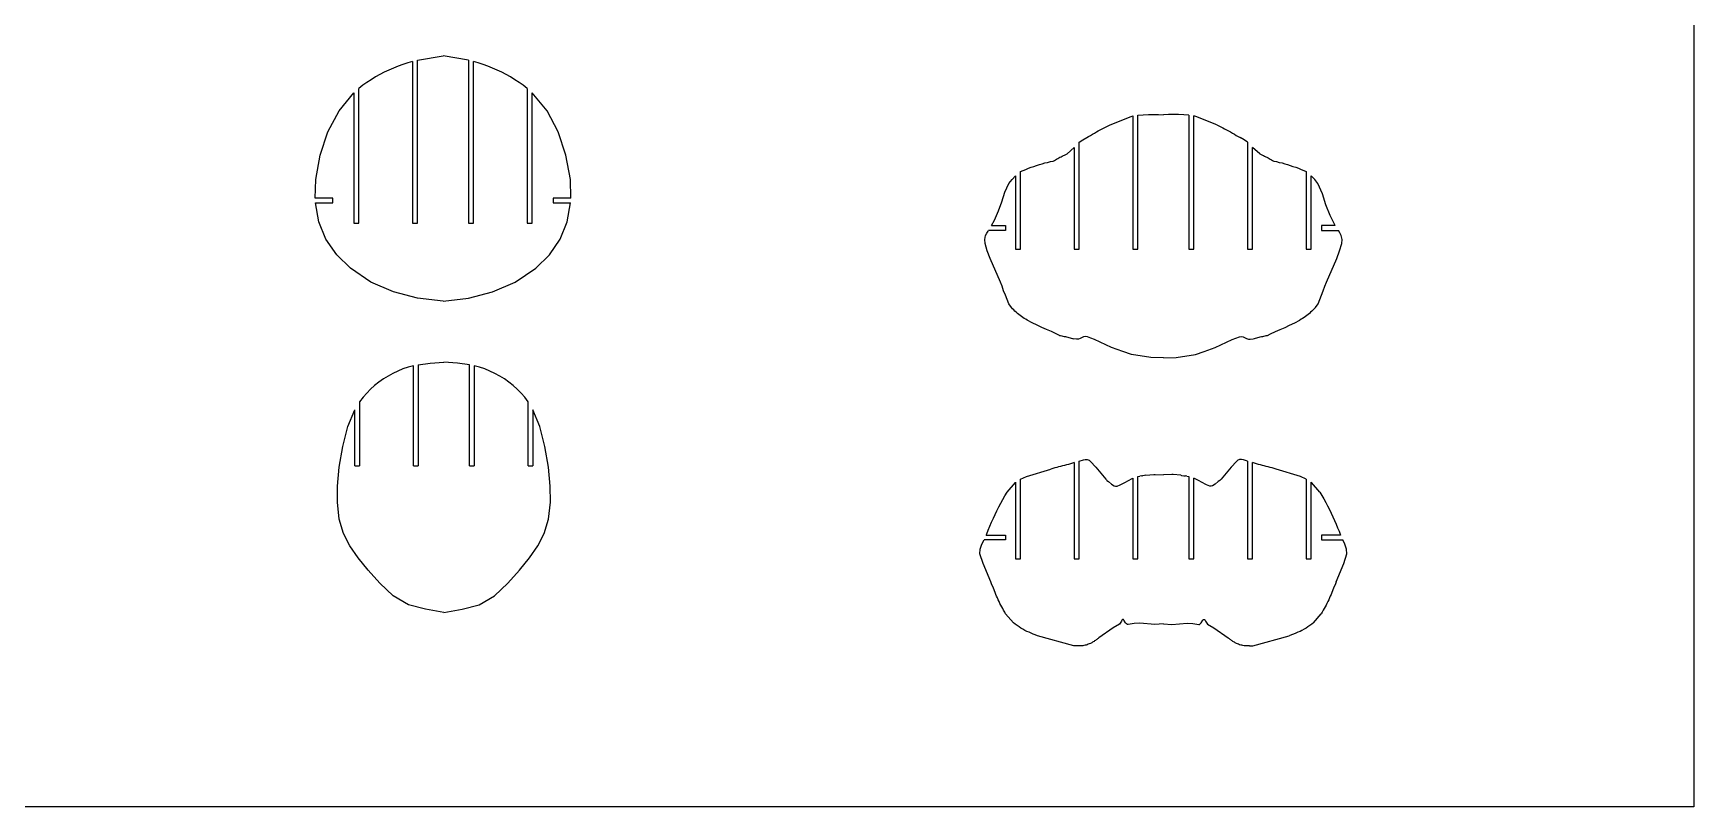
# Model space of a CAD drawing. Extents: x -170 to 170, y -270 to 270.
# Drawn here: x 43.1 to 170.5, y -270.1 to -210.7 of the extents above; entities that cross this region are included whole.
import ezdxf

# ---------------------------------------------------------------- set-up
doc = ezdxf.new("R2010")
doc.units = 0
doc.header["$MEASUREMENT"] = 0
doc.layers.get('0').update_dxf_attribs({"linetype": 'CONTINUOUS'})

msp = doc.modelspace()

# ---------------------------------------------------------------- linework, layer by layer
for p, q in [((170.49, 270.1), (170.49, -270.1)), ((72.61, -212.81), (74.57, -212.46)), ((76.52, -212.81), (74.57, -212.46)), ((69.72, -213.9), (69.38, -214.09)), ((70.06, -213.73), (69.72, -213.9)), ((70.41, -213.56), (70.06, -213.73)), ((70.77, -213.4), (70.41, -213.56)), ((71.13, -213.26), (70.77, -213.4)), ((71.49, -213.13), (71.13, -213.26)), ((71.86, -213.01), (71.49, -213.13)), ((72.23, -212.91), (71.86, -213.01)), ((72.23, -212.91), (72.23, -225.32)), ((72.61, -225.32), (72.61, -212.81)), ((76.52, -212.81), (76.52, -225.32)), ((77.27, -213.01), (76.9, -212.91)), ((76.9, -225.32), (76.9, -212.91)), ((77.64, -213.13), (77.27, -213.01)), ((78.01, -213.26), (77.64, -213.13)), ((78.37, -213.4), (78.01, -213.26)), ((78.72, -213.56), (78.37, -213.4)), ((79.07, -213.73), (78.72, -213.56)), ((79.41, -213.9), (79.07, -213.73)), ((79.75, -214.09), (79.41, -213.9)), ((68.42, -214.73), (68.11, -214.97)), ((68.11, -225.32), (68.11, -214.97)), ((68.73, -214.51), (68.42, -214.73)), ((69.05, -214.3), (68.73, -214.51)), ((69.38, -214.09), (69.05, -214.3)), ((80.08, -214.3), (79.75, -214.09)), ((80.4, -214.51), (80.08, -214.3)), ((80.72, -214.73), (80.4, -214.51)), ((81.02, -214.97), (80.72, -214.73)), ((81.02, -214.97), (81.02, -225.32)), ((66.59, -216.68), (67.73, -215.3)), ((67.73, -215.3), (67.73, -225.32)), ((82.54, -216.68), (81.4, -215.3)), ((81.4, -225.32), (81.4, -215.3)), ((65.74, -218.3), (66.59, -216.68)), ((83.4, -218.3), (82.54, -216.68)), ((125.58, -217.85), (125.73, -217.77)), ((125.73, -217.77), (127.34, -217.12)), ((127.34, -217.12), (127.48, -217.08)), ((127.48, -217.08), (127.48, -227.31)), ((127.86, -217.01), (128.26, -216.99)), ((127.86, -227.31), (127.86, -217.01)), ((128.26, -216.99), (128.67, -216.96)), ((128.67, -216.96), (129.43, -216.96)), ((129.43, -216.96), (129.82, -216.99)), ((130.2, -216.96), (129.82, -216.99)), ((130.96, -216.96), (130.2, -216.96)), ((131.38, -216.99), (130.96, -216.96)), ((131.77, -217.01), (131.38, -216.99)), ((131.77, -217.01), (131.77, -227.31)), ((132.3, -217.12), (132.15, -217.08)), ((132.15, -227.31), (132.15, -217.08)), ((133.9, -217.77), (132.3, -217.12)), ((133.9, -217.77), (134.06, -217.85)), ((65.14, -220.08), (65.74, -218.3)), ((83.99, -220.08), (83.4, -218.3)), ((123.36, -219.1), (123.63, -218.92)), ((123.63, -218.92), (123.94, -218.74)), ((123.94, -218.74), (124.08, -218.65)), ((124.08, -218.65), (124.23, -218.57)), ((124.23, -218.57), (124.38, -218.48)), ((124.38, -218.48), (124.52, -218.4)), ((124.52, -218.4), (124.67, -218.31)), ((124.67, -218.31), (124.82, -218.23)), ((124.82, -218.23), (124.97, -218.15)), ((124.97, -218.15), (125.12, -218.07)), ((125.12, -218.07), (125.27, -218)), ((125.27, -218), (125.42, -217.92)), ((125.42, -217.92), (125.58, -217.85)), ((134.06, -217.85), (134.21, -217.92)), ((134.21, -217.92), (134.36, -218)), ((134.36, -218), (134.51, -218.07)), ((134.51, -218.07), (134.66, -218.15)), ((134.66, -218.15), (134.81, -218.23)), ((134.81, -218.23), (134.96, -218.31)), ((134.96, -218.31), (135.11, -218.4)), ((135.11, -218.4), (135.26, -218.48)), ((135.26, -218.48), (135.4, -218.57)), ((135.4, -218.57), (135.55, -218.65)), ((135.55, -218.65), (135.69, -218.74)), ((136.01, -218.92), (135.69, -218.74)), ((136.27, -219.1), (136.01, -218.92)), ((64.81, -221.95), (65.14, -220.08)), ((84.33, -221.95), (83.99, -220.08)), ((121.71, -220.34), (121.79, -220.3)), ((121.79, -220.3), (121.88, -220.25)), ((121.88, -220.25), (121.97, -220.21)), ((121.97, -220.21), (122.06, -220.16)), ((122.06, -220.16), (122.15, -220.12)), ((122.15, -220.12), (122.24, -220.08)), ((122.24, -220.08), (122.33, -220.03)), ((122.33, -220.03), (122.42, -219.99)), ((122.42, -219.99), (122.98, -219.49)), ((122.98, -219.49), (122.98, -227.31)), ((123.36, -227.31), (123.36, -219.1)), ((136.27, -219.1), (136.27, -227.31)), ((137.22, -219.99), (136.65, -219.49)), ((136.65, -227.31), (136.65, -219.49)), ((137.22, -219.99), (137.31, -220.03)), ((137.31, -220.03), (137.4, -220.08)), ((137.4, -220.08), (137.48, -220.12)), ((137.48, -220.12), (137.57, -220.16)), ((137.57, -220.16), (137.66, -220.21)), ((137.66, -220.21), (137.75, -220.25)), ((137.75, -220.25), (137.84, -220.3)), ((137.84, -220.3), (137.93, -220.34)), ((118.86, -221.35), (119.06, -221.26)), ((118.86, -227.31), (118.86, -221.35)), ((119.06, -221.26), (119.26, -221.18)), ((119.26, -221.18), (119.47, -221.1)), ((119.47, -221.1), (119.67, -221.02)), ((119.67, -221.02), (119.88, -220.95)), ((119.88, -220.95), (120.09, -220.88)), ((120.09, -220.88), (120.3, -220.81)), ((120.3, -220.81), (120.51, -220.75)), ((120.51, -220.75), (120.72, -220.69)), ((120.72, -220.69), (120.93, -220.64)), ((120.93, -220.64), (121.15, -220.58)), ((121.15, -220.58), (121.36, -220.54)), ((121.36, -220.54), (121.45, -220.49)), ((121.45, -220.49), (121.53, -220.44)), ((121.53, -220.44), (121.62, -220.39)), ((121.62, -220.39), (121.71, -220.34)), ((137.93, -220.34), (138.01, -220.39)), ((138.01, -220.39), (138.1, -220.44)), ((138.1, -220.44), (138.19, -220.49)), ((138.19, -220.49), (138.27, -220.54)), ((138.27, -220.54), (138.49, -220.58)), ((138.49, -220.58), (138.7, -220.64)), ((138.7, -220.64), (138.91, -220.69)), ((138.91, -220.69), (139.12, -220.75)), ((139.12, -220.75), (139.34, -220.81)), ((139.34, -220.81), (139.54, -220.88)), ((139.54, -220.88), (139.75, -220.95)), ((139.75, -220.95), (139.96, -221.02)), ((139.96, -221.02), (140.17, -221.1)), ((140.17, -221.1), (140.37, -221.18)), ((140.37, -221.18), (140.57, -221.26)), ((140.57, -221.26), (140.77, -221.35)), ((140.77, -221.35), (140.77, -227.31)), ((64.76, -223.39), (64.81, -221.95)), ((84.37, -223.39), (84.33, -221.95)), ((117.66, -222.93), (117.97, -222.26)), ((117.97, -222.26), (118.21, -221.96)), ((118.21, -221.96), (118.48, -221.67)), ((118.48, -221.67), (118.48, -227.31)), ((141.15, -227.31), (141.15, -221.67)), ((141.42, -221.96), (141.15, -221.67)), ((141.66, -222.26), (141.42, -221.96)), ((142.01, -223.05), (141.66, -222.26)), ((66.11, -223.39), (64.76, -223.39)), ((65.04, -225.2), (64.79, -223.76)), ((64.79, -223.76), (66.11, -223.76)), ((66.11, -223.76), (66.11, -223.39)), ((83.02, -223.39), (83.02, -223.76)), ((84.37, -223.39), (83.02, -223.39)), ((83.02, -223.76), (84.35, -223.76)), ((84.09, -225.2), (84.35, -223.76)), ((117.17, -224.37), (117.42, -223.68)), ((117.42, -223.68), (117.66, -222.93)), ((142.28, -223.9), (142.01, -223.05)), ((142.61, -224.72), (142.28, -223.9)), ((65.58, -226.53), (65.04, -225.2)), ((67.73, -225.32), (68.11, -225.32)), ((72.23, -225.32), (72.61, -225.32)), ((76.52, -225.32), (76.9, -225.32)), ((81.02, -225.32), (81.4, -225.32)), ((83.55, -226.53), (84.09, -225.2)), ((116.63, -225.5), (116.86, -225.08)), ((116.86, -225.08), (117.17, -224.37)), ((142.99, -225.5), (142.61, -224.72)), ((66.41, -227.73), (65.58, -226.53)), ((82.72, -227.73), (83.55, -226.53)), ((116.12, -226.56), (116.18, -226.26)), ((116.14, -226.86), (116.12, -226.56)), ((116.18, -226.26), (116.27, -226.08)), ((116.27, -226.08), (116.38, -225.92)), ((116.38, -225.92), (116.41, -225.87)), ((117.69, -225.87), (116.41, -225.87)), ((116.63, -225.5), (117.69, -225.5)), ((117.69, -225.5), (117.69, -225.87)), ((141.95, -225.5), (141.95, -225.87)), ((142.99, -225.5), (141.95, -225.5)), ((141.95, -225.87), (143.23, -225.87)), ((143.35, -226.06), (143.23, -225.87)), ((143.45, -226.26), (143.35, -226.06)), ((143.51, -226.56), (143.45, -226.26)), ((143.49, -226.86), (143.51, -226.56)), ((67.46, -228.76), (66.41, -227.73)), ((81.67, -228.76), (82.72, -227.73)), ((116.3, -227.44), (116.14, -226.86)), ((116.53, -228.01), (116.3, -227.44)), ((118.48, -227.31), (118.86, -227.31)), ((122.98, -227.31), (123.36, -227.31)), ((127.48, -227.31), (127.86, -227.31)), ((131.77, -227.31), (132.15, -227.31)), ((136.27, -227.31), (136.65, -227.31)), ((140.77, -227.31), (141.15, -227.31)), ((143.11, -228.01), (143.33, -227.44)), ((143.33, -227.44), (143.49, -226.86)), ((69.04, -229.83), (67.46, -228.76)), ((80.09, -229.83), (81.67, -228.76)), ((117.31, -229.83), (116.53, -228.01)), ((142.33, -229.83), (143.11, -228.01)), ((70.76, -230.59), (69.04, -229.83)), ((78.37, -230.59), (80.09, -229.83)), ((117.44, -230.15), (117.31, -229.83)), ((117.56, -230.49), (117.44, -230.15)), ((117.7, -230.83), (117.56, -230.49)), ((141.93, -230.83), (142.07, -230.49)), ((142.07, -230.49), (142.19, -230.15)), ((142.19, -230.15), (142.33, -229.83)), ((72.61, -231.07), (70.76, -230.59)), ((74.57, -231.29), (72.61, -231.07)), ((74.57, -231.29), (76.53, -231.07)), ((76.53, -231.07), (78.37, -230.59)), ((117.83, -231.18), (117.7, -230.83)), ((117.96, -231.49), (117.83, -231.18)), ((118.16, -231.79), (117.96, -231.49)), ((141.47, -231.79), (141.67, -231.49)), ((141.67, -231.49), (141.8, -231.18)), ((141.8, -231.18), (141.93, -230.83)), ((118.25, -231.88), (118.16, -231.79)), ((118.34, -231.97), (118.25, -231.88)), ((118.43, -232.06), (118.34, -231.97)), ((118.53, -232.15), (118.43, -232.06)), ((118.63, -232.23), (118.53, -232.15)), ((118.72, -232.31), (118.63, -232.23)), ((118.83, -232.39), (118.72, -232.31)), ((118.93, -232.47), (118.83, -232.39)), ((119.03, -232.54), (118.93, -232.47)), ((119.14, -232.62), (119.03, -232.54)), ((119.25, -232.68), (119.14, -232.62)), ((119.36, -232.75), (119.25, -232.68)), ((119.74, -232.95), (119.36, -232.75)), ((120.14, -233.15), (119.74, -232.95)), ((139.49, -233.15), (139.89, -232.95)), ((139.89, -232.95), (140.27, -232.75)), ((140.38, -232.68), (140.27, -232.75)), ((140.49, -232.62), (140.38, -232.68)), ((140.6, -232.54), (140.49, -232.62)), ((140.7, -232.47), (140.6, -232.54)), ((140.81, -232.39), (140.7, -232.47)), ((140.91, -232.31), (140.81, -232.39)), ((141.01, -232.23), (140.91, -232.31)), ((141.1, -232.15), (141.01, -232.23)), ((141.2, -232.06), (141.1, -232.15)), ((141.29, -231.97), (141.2, -232.06)), ((141.38, -231.88), (141.29, -231.97)), ((141.47, -231.79), (141.38, -231.88)), ((120.48, -233.31), (120.14, -233.15)), ((120.85, -233.47), (120.48, -233.31)), ((121.24, -233.62), (120.85, -233.47)), ((121.6, -233.8), (121.24, -233.62)), ((121.84, -233.92), (121.6, -233.8)), ((121.84, -233.92), (121.93, -233.94)), ((121.93, -233.94), (122.02, -233.96)), ((122.02, -233.96), (122.11, -233.98)), ((122.11, -233.98), (122.2, -234)), ((122.2, -234), (122.3, -234.02)), ((122.3, -234.02), (122.39, -234.04)), ((122.39, -234.04), (122.48, -234.06)), ((122.48, -234.06), (122.57, -234.09)), ((122.57, -234.09), (122.66, -234.11)), ((122.66, -234.11), (122.75, -234.13)), ((122.75, -234.13), (122.84, -234.16)), ((122.84, -234.16), (122.93, -234.18)), ((123.16, -234.22), (122.93, -234.18)), ((123.31, -234.21), (123.16, -234.22)), ((123.44, -234.16), (123.31, -234.21)), ((123.69, -234.03), (123.44, -234.16)), ((123.84, -234.02), (123.69, -234.03)), ((123.98, -234.04), (123.84, -234.02)), ((124.25, -234.13), (123.98, -234.04)), ((124.54, -234.24), (124.25, -234.13)), ((125.84, -234.85), (124.54, -234.24)), ((133.79, -234.85), (135.09, -234.24)), ((135.09, -234.24), (135.38, -234.13)), ((135.38, -234.13), (135.65, -234.04)), ((135.65, -234.04), (135.8, -234.02)), ((135.8, -234.02), (135.94, -234.03)), ((135.94, -234.03), (136.19, -234.16)), ((136.19, -234.16), (136.33, -234.21)), ((136.33, -234.21), (136.47, -234.22)), ((136.47, -234.22), (136.7, -234.18)), ((136.7, -234.18), (136.79, -234.16)), ((136.79, -234.16), (136.88, -234.13)), ((136.88, -234.13), (136.97, -234.11)), ((136.97, -234.11), (137.06, -234.09)), ((137.06, -234.09), (137.15, -234.06)), ((137.15, -234.06), (137.24, -234.04)), ((137.24, -234.04), (137.34, -234.02)), ((137.34, -234.02), (137.43, -234)), ((137.43, -234), (137.52, -233.98)), ((137.52, -233.98), (137.61, -233.96)), ((137.61, -233.96), (137.7, -233.94)), ((137.7, -233.94), (137.8, -233.92)), ((137.8, -233.92), (138.03, -233.8)), ((138.03, -233.8), (138.4, -233.62)), ((138.4, -233.62), (138.78, -233.47)), ((138.78, -233.47), (139.16, -233.31)), ((139.16, -233.31), (139.49, -233.15)), ((126.69, -235.17), (125.84, -234.85)), ((127.37, -235.38), (126.69, -235.17)), ((128.85, -235.63), (127.37, -235.38)), ((130.79, -235.63), (132.27, -235.38)), ((132.27, -235.38), (132.94, -235.17)), ((132.94, -235.17), (133.79, -234.85)), ((70.72, -236.84), (70.35, -237.04)), ((71.1, -236.66), (70.72, -236.84)), ((71.49, -236.5), (71.1, -236.66)), ((71.89, -236.37), (71.49, -236.5)), ((72.3, -236.26), (71.89, -236.37)), ((72.3, -243.94), (72.3, -236.26)), ((72.67, -236.18), (73.58, -236.05)), ((72.67, -236.18), (72.67, -243.94)), ((73.58, -236.05), (74.63, -235.99)), ((75.68, -236.05), (74.63, -235.99)), ((76.59, -236.18), (75.68, -236.05)), ((76.59, -243.94), (76.59, -236.18)), ((77.37, -236.37), (76.96, -236.26)), ((76.96, -236.26), (76.96, -243.94)), ((77.77, -236.5), (77.37, -236.37)), ((78.16, -236.66), (77.77, -236.5)), ((78.54, -236.84), (78.16, -236.66)), ((78.91, -237.04), (78.54, -236.84)), ((129.82, -235.64), (128.85, -235.63)), ((129.82, -235.64), (130.79, -235.63)), ((69, -238.05), (68.71, -238.36)), ((69.31, -237.77), (69, -238.05)), ((69.64, -237.51), (69.31, -237.77)), ((69.99, -237.26), (69.64, -237.51)), ((70.35, -237.04), (69.99, -237.26)), ((79.27, -237.26), (78.91, -237.04)), ((79.61, -237.51), (79.27, -237.26)), ((79.94, -237.77), (79.61, -237.51)), ((80.26, -238.05), (79.94, -237.77)), ((80.55, -238.36), (80.26, -238.05)), ((68.43, -238.67), (68.17, -239.01)), ((68.17, -239.01), (68.17, -243.94)), ((68.71, -238.36), (68.43, -238.67)), ((80.83, -238.67), (80.55, -238.36)), ((81.09, -239.01), (80.83, -238.67)), ((81.09, -243.94), (81.09, -239.01)), ((67.27, -240.91), (67.8, -239.64)), ((67.8, -243.94), (67.8, -239.64)), ((81.98, -240.91), (81.46, -239.64)), ((81.46, -239.64), (81.46, -243.94)), ((66.88, -242.44), (67.27, -240.91)), ((82.38, -242.44), (81.98, -240.91)), ((66.61, -244.03), (66.88, -242.44)), ((82.65, -244.03), (82.38, -242.44)), ((66.47, -245.49), (66.61, -244.03)), ((67.8, -243.94), (68.17, -243.94)), ((72.3, -243.94), (72.67, -243.94)), ((76.59, -243.94), (76.96, -243.94)), ((81.09, -243.94), (81.46, -243.94)), ((82.79, -245.49), (82.65, -244.03)), ((119.31, -244.74), (121.17, -244.18)), ((121.33, -244.14), (121.17, -244.18)), ((121.48, -244.1), (121.33, -244.14)), ((121.63, -244.06), (121.48, -244.1)), ((121.78, -244.02), (121.63, -244.06)), ((121.93, -243.98), (121.78, -244.02)), ((122.08, -243.94), (121.93, -243.98)), ((122.23, -243.9), (122.08, -243.94)), ((122.38, -243.86), (122.23, -243.9)), ((122.53, -243.82), (122.38, -243.86)), ((122.68, -243.77), (122.53, -243.82)), ((122.83, -243.73), (122.68, -243.77)), ((122.98, -243.69), (122.83, -243.73)), ((122.98, -243.69), (122.98, -251.06)), ((123.36, -243.57), (123.68, -243.48)), ((123.36, -251.06), (123.36, -243.57)), ((123.68, -243.48), (123.82, -243.46)), ((123.82, -243.46), (123.97, -243.45)), ((123.97, -243.45), (124.05, -243.47)), ((124.05, -243.47), (124.11, -243.51)), ((124.11, -243.51), (124.22, -243.61)), ((124.22, -243.61), (124.64, -244.04)), ((124.64, -244.04), (125.39, -244.96)), ((135, -244.04), (134.24, -244.96)), ((135.41, -243.61), (135, -244.04)), ((135.52, -243.51), (135.41, -243.61)), ((135.59, -243.47), (135.52, -243.51)), ((135.66, -243.45), (135.59, -243.47)), ((135.81, -243.46), (135.66, -243.45)), ((135.95, -243.48), (135.81, -243.46)), ((136.27, -243.57), (135.95, -243.48)), ((136.27, -243.57), (136.27, -251.06)), ((136.8, -243.73), (136.65, -243.69)), ((136.65, -251.06), (136.65, -243.69)), ((136.95, -243.77), (136.8, -243.73)), ((137.1, -243.82), (136.95, -243.77)), ((137.25, -243.86), (137.1, -243.82)), ((137.4, -243.9), (137.25, -243.86)), ((137.55, -243.94), (137.4, -243.9)), ((137.7, -243.98), (137.55, -243.94)), ((137.85, -244.02), (137.7, -243.98)), ((138, -244.06), (137.85, -244.02)), ((138.16, -244.1), (138, -244.06)), ((138.31, -244.14), (138.16, -244.1)), ((138.46, -244.18), (138.31, -244.14)), ((140.32, -244.74), (138.46, -244.18)), ((66.46, -246.73), (66.47, -245.49)), ((82.8, -246.73), (82.79, -245.49)), ((117.82, -245.95), (118.46, -245.22)), ((118.46, -245.22), (118.48, -245.2)), ((118.48, -245.2), (118.48, -251.06)), ((118.86, -244.95), (119.31, -244.74)), ((118.86, -251.06), (118.86, -244.95)), ((125.39, -244.96), (125.44, -245)), ((125.44, -245), (125.48, -245.05)), ((125.48, -245.05), (125.61, -245.14)), ((125.61, -245.14), (125.84, -245.34)), ((125.84, -245.34), (126.04, -245.46)), ((126.04, -245.46), (126.15, -245.49)), ((126.15, -245.49), (126.26, -245.49)), ((126.26, -245.49), (126.5, -245.39)), ((126.5, -245.39), (126.9, -245.18)), ((126.9, -245.18), (127.09, -245.08)), ((127.09, -245.08), (127.48, -244.87)), ((127.48, -244.87), (127.48, -251.06)), ((127.86, -244.75), (128.01, -244.73)), ((127.86, -251.06), (127.86, -244.75)), ((128.16, -244.7), (128.01, -244.73)), ((128.16, -244.7), (128.22, -244.7)), ((128.37, -244.68), (128.22, -244.7)), ((128.47, -244.66), (128.37, -244.68)), ((128.47, -244.66), (129.07, -244.6)), ((129.07, -244.6), (129.17, -244.6)), ((129.17, -244.6), (129.82, -244.62)), ((130.47, -244.6), (129.82, -244.62)), ((130.56, -244.6), (130.47, -244.6)), ((131.16, -244.66), (130.56, -244.6)), ((131.16, -244.66), (131.21, -244.67)), ((131.21, -244.67), (131.37, -244.69)), ((131.37, -244.69), (131.52, -244.71)), ((131.62, -244.73), (131.52, -244.71)), ((131.62, -244.73), (131.77, -244.75)), ((131.77, -244.75), (131.77, -251.06)), ((132.55, -245.08), (132.15, -244.87)), ((132.15, -251.06), (132.15, -244.87)), ((132.73, -245.18), (132.55, -245.08)), ((133.13, -245.39), (132.73, -245.18)), ((133.37, -245.49), (133.13, -245.39)), ((133.48, -245.49), (133.37, -245.49)), ((133.59, -245.46), (133.48, -245.49)), ((133.79, -245.34), (133.59, -245.46)), ((134.02, -245.14), (133.79, -245.34)), ((134.15, -245.05), (134.02, -245.14)), ((134.19, -245), (134.15, -245.05)), ((134.24, -244.96), (134.19, -245)), ((140.77, -244.95), (140.32, -244.74)), ((140.77, -244.95), (140.77, -251.06)), ((141.17, -245.22), (141.15, -245.2)), ((141.15, -251.06), (141.15, -245.2)), ((141.82, -245.95), (141.17, -245.22)), ((66.61, -248.03), (66.46, -246.73)), ((82.65, -248.03), (82.8, -246.73)), ((117.19, -247.09), (117.34, -246.8)), ((117.34, -246.8), (117.5, -246.51)), ((117.5, -246.51), (117.66, -246.23)), ((117.66, -246.23), (117.82, -245.95)), ((141.82, -245.95), (141.97, -246.21)), ((141.97, -246.21), (142.12, -246.47)), ((142.12, -246.47), (142.27, -246.74)), ((142.27, -246.74), (142.41, -247.01)), ((142.41, -247.01), (142.55, -247.29)), ((66.93, -249.12), (66.61, -248.03)), ((82.33, -249.12), (82.65, -248.03)), ((116.51, -248.56), (116.63, -248.26)), ((116.63, -248.26), (116.77, -247.96)), ((116.77, -247.96), (116.91, -247.67)), ((116.91, -247.67), (117.05, -247.38)), ((117.05, -247.38), (117.19, -247.09)), ((142.55, -247.29), (142.68, -247.56)), ((142.68, -247.56), (142.81, -247.84)), ((142.81, -247.84), (142.94, -248.12)), ((142.94, -248.12), (143.06, -248.4)), ((67.42, -250.08), (66.93, -249.12)), ((81.84, -250.08), (82.33, -249.12)), ((116.22, -249.25), (116.26, -249.16)), ((116.22, -249.25), (117.69, -249.25)), ((116.26, -249.16), (116.38, -248.86)), ((116.38, -248.86), (116.51, -248.56)), ((117.69, -249.25), (117.69, -249.62)), ((141.95, -249.25), (141.95, -249.62)), ((143.39, -249.25), (141.95, -249.25)), ((143.06, -248.4), (143.17, -248.68)), ((143.17, -248.68), (143.29, -248.96)), ((143.29, -248.96), (143.39, -249.25)), ((68.05, -250.99), (67.42, -250.08)), ((81.2, -250.99), (81.84, -250.08)), ((115.74, -250.7), (115.77, -250.32)), ((115.98, -251.43), (115.74, -250.7)), ((115.77, -250.32), (115.9, -249.95)), ((115.9, -249.95), (116.06, -249.62)), ((117.69, -249.62), (116.06, -249.62)), ((141.95, -249.62), (143.57, -249.62)), ((143.73, -249.95), (143.57, -249.62)), ((143.65, -251.43), (143.89, -250.7)), ((143.86, -250.32), (143.73, -249.95)), ((143.89, -250.7), (143.86, -250.32)), ((68.83, -251.93), (68.05, -250.99)), ((69.73, -252.94), (68.83, -251.93)), ((79.53, -252.94), (80.43, -251.93)), ((80.43, -251.93), (81.2, -250.99)), ((116.58, -252.85), (115.98, -251.43)), ((118.48, -251.06), (118.86, -251.06)), ((122.98, -251.06), (123.36, -251.06)), ((127.48, -251.06), (127.86, -251.06)), ((131.77, -251.06), (132.15, -251.06)), ((136.27, -251.06), (136.65, -251.06)), ((140.77, -251.06), (141.15, -251.06)), ((143.05, -252.85), (143.65, -251.43)), ((70.75, -253.91), (69.73, -252.94)), ((78.5, -253.91), (79.53, -252.94)), ((116.64, -252.99), (116.58, -252.85)), ((116.77, -253.32), (116.64, -252.99)), ((116.91, -253.66), (116.77, -253.32)), ((142.86, -253.32), (142.73, -253.66)), ((143, -252.99), (142.86, -253.32)), ((143.05, -252.85), (143, -252.99)), ((71.92, -254.59), (70.75, -253.91)), ((73.22, -254.94), (71.92, -254.59)), ((76.04, -254.94), (77.34, -254.59)), ((77.34, -254.59), (78.5, -253.91)), ((116.96, -253.8), (116.91, -253.66)), ((117.02, -253.94), (116.96, -253.8)), ((117.08, -254.07), (117.02, -253.94)), ((117.15, -254.21), (117.08, -254.07)), ((117.21, -254.35), (117.15, -254.21)), ((117.28, -254.49), (117.21, -254.35)), ((117.35, -254.62), (117.28, -254.49)), ((117.42, -254.76), (117.35, -254.62)), ((142.29, -254.62), (142.22, -254.76)), ((142.35, -254.49), (142.29, -254.62)), ((142.42, -254.35), (142.35, -254.49)), ((142.49, -254.21), (142.42, -254.35)), ((142.55, -254.07), (142.49, -254.21)), ((142.61, -253.94), (142.55, -254.07)), ((142.67, -253.8), (142.61, -253.94)), ((142.73, -253.66), (142.67, -253.8)), ((74.63, -255.19), (73.22, -254.94)), ((74.63, -255.19), (76.04, -254.94)), ((117.49, -254.89), (117.42, -254.76)), ((117.56, -255.02), (117.49, -254.89)), ((117.64, -255.16), (117.56, -255.02)), ((117.71, -255.29), (117.64, -255.16)), ((118.31, -255.99), (117.71, -255.29)), ((126.59, -255.85), (126.44, -256.08)), ((126.62, -255.79), (126.59, -255.85)), ((126.65, -255.76), (126.62, -255.79)), ((126.67, -255.74), (126.65, -255.76)), ((126.69, -255.73), (126.67, -255.74)), ((126.71, -255.73), (126.69, -255.73)), ((126.72, -255.74), (126.71, -255.73)), ((126.74, -255.74), (126.72, -255.74)), ((126.79, -255.79), (126.74, -255.74)), ((126.91, -255.99), (126.79, -255.79)), ((132.72, -255.99), (132.84, -255.79)), ((132.84, -255.79), (132.89, -255.74)), ((132.89, -255.74), (132.91, -255.74)), ((132.91, -255.74), (132.93, -255.73)), ((132.93, -255.73), (132.94, -255.73)), ((132.94, -255.73), (132.96, -255.74)), ((132.96, -255.74), (132.98, -255.76)), ((132.98, -255.76), (133.01, -255.79)), ((133.01, -255.79), (133.04, -255.85)), ((133.04, -255.85), (133.2, -256.08)), ((141.33, -255.99), (141.92, -255.29)), ((142, -255.16), (141.92, -255.29)), ((142.07, -255.02), (142, -255.16)), ((142.14, -254.89), (142.07, -255.02)), ((142.22, -254.76), (142.14, -254.89)), ((118.45, -256.09), (118.31, -255.99)), ((118.59, -256.19), (118.45, -256.09)), ((118.74, -256.29), (118.59, -256.19)), ((118.89, -256.39), (118.74, -256.29)), ((119.04, -256.47), (118.89, -256.39)), ((119.19, -256.56), (119.04, -256.47)), ((119.35, -256.64), (119.19, -256.56)), ((119.51, -256.71), (119.35, -256.64)), ((119.67, -256.78), (119.51, -256.71)), ((119.83, -256.85), (119.67, -256.78)), ((119.99, -256.91), (119.83, -256.85)), ((120.16, -256.97), (119.99, -256.91)), ((122.95, -257.74), (120.16, -256.97)), ((124.75, -257.22), (124.7, -257.26)), ((124.8, -257.18), (124.75, -257.22)), ((124.85, -257.13), (124.8, -257.18)), ((125.96, -256.38), (124.85, -257.13)), ((126.44, -256.08), (125.96, -256.38)), ((126.99, -256.07), (126.91, -255.99)), ((127.05, -256.1), (126.99, -256.07)), ((127.1, -256.12), (127.05, -256.1)), ((127.57, -256.04), (127.1, -256.12)), ((128.01, -256), (127.57, -256.04)), ((129.16, -256.12), (128.01, -256)), ((129.82, -256.07), (129.16, -256.12)), ((129.82, -256.07), (130.47, -256.12)), ((130.47, -256.12), (131.63, -256)), ((131.63, -256), (132.06, -256.04)), ((132.06, -256.04), (132.53, -256.12)), ((132.53, -256.12), (132.59, -256.1)), ((132.59, -256.1), (132.64, -256.07)), ((132.64, -256.07), (132.72, -255.99)), ((133.2, -256.08), (133.67, -256.38)), ((133.67, -256.38), (134.79, -257.13)), ((134.83, -257.18), (134.79, -257.13)), ((134.88, -257.22), (134.83, -257.18)), ((134.93, -257.26), (134.88, -257.22)), ((136.68, -257.74), (139.47, -256.97)), ((139.64, -256.91), (139.47, -256.97)), ((139.8, -256.85), (139.64, -256.91)), ((139.97, -256.78), (139.8, -256.85)), ((140.13, -256.71), (139.97, -256.78)), ((140.29, -256.64), (140.13, -256.71)), ((140.44, -256.56), (140.29, -256.64)), ((140.6, -256.47), (140.44, -256.56)), ((140.75, -256.39), (140.6, -256.47)), ((140.9, -256.29), (140.75, -256.39)), ((141.04, -256.19), (140.9, -256.29)), ((141.19, -256.09), (141.04, -256.19)), ((141.33, -255.99), (141.19, -256.09)), ((123.21, -257.74), (122.95, -257.74)), ((123.3, -257.75), (123.21, -257.74)), ((123.38, -257.75), (123.3, -257.75)), ((123.47, -257.75), (123.38, -257.75)), ((123.55, -257.74), (123.47, -257.75)), ((123.64, -257.74), (123.55, -257.74)), ((123.72, -257.72), (123.64, -257.74)), ((123.8, -257.71), (123.72, -257.72)), ((123.89, -257.69), (123.8, -257.71)), ((123.97, -257.66), (123.89, -257.69)), ((124.05, -257.63), (123.97, -257.66)), ((124.13, -257.6), (124.05, -257.63)), ((124.21, -257.57), (124.13, -257.6)), ((124.26, -257.54), (124.21, -257.57)), ((124.32, -257.51), (124.26, -257.54)), ((124.38, -257.48), (124.32, -257.51)), ((124.43, -257.44), (124.38, -257.48)), ((124.49, -257.41), (124.43, -257.44)), ((124.54, -257.37), (124.49, -257.41)), ((124.6, -257.34), (124.54, -257.37)), ((124.65, -257.3), (124.6, -257.34)), ((124.7, -257.26), (124.65, -257.3)), ((134.99, -257.3), (134.93, -257.26)), ((135.04, -257.34), (134.99, -257.3)), ((135.09, -257.37), (135.04, -257.34)), ((135.14, -257.41), (135.09, -257.37)), ((135.2, -257.44), (135.14, -257.41)), ((135.26, -257.48), (135.2, -257.44)), ((135.31, -257.51), (135.26, -257.48)), ((135.37, -257.54), (135.31, -257.51)), ((135.43, -257.57), (135.37, -257.54)), ((135.5, -257.6), (135.43, -257.57)), ((135.58, -257.63), (135.5, -257.6)), ((135.66, -257.66), (135.58, -257.63)), ((135.75, -257.69), (135.66, -257.66)), ((135.83, -257.71), (135.75, -257.69)), ((135.91, -257.72), (135.83, -257.71)), ((136, -257.74), (135.91, -257.72)), ((136.08, -257.74), (136, -257.74)), ((136.17, -257.75), (136.08, -257.74)), ((136.25, -257.75), (136.17, -257.75)), ((136.34, -257.75), (136.25, -257.75)), ((136.42, -257.74), (136.34, -257.75)), ((136.42, -257.74), (136.68, -257.74)), ((170.49, -270.1), (-170.49, -270.1))]:
    msp.add_line(p, q)

doc.saveas('drawing.dxf')
